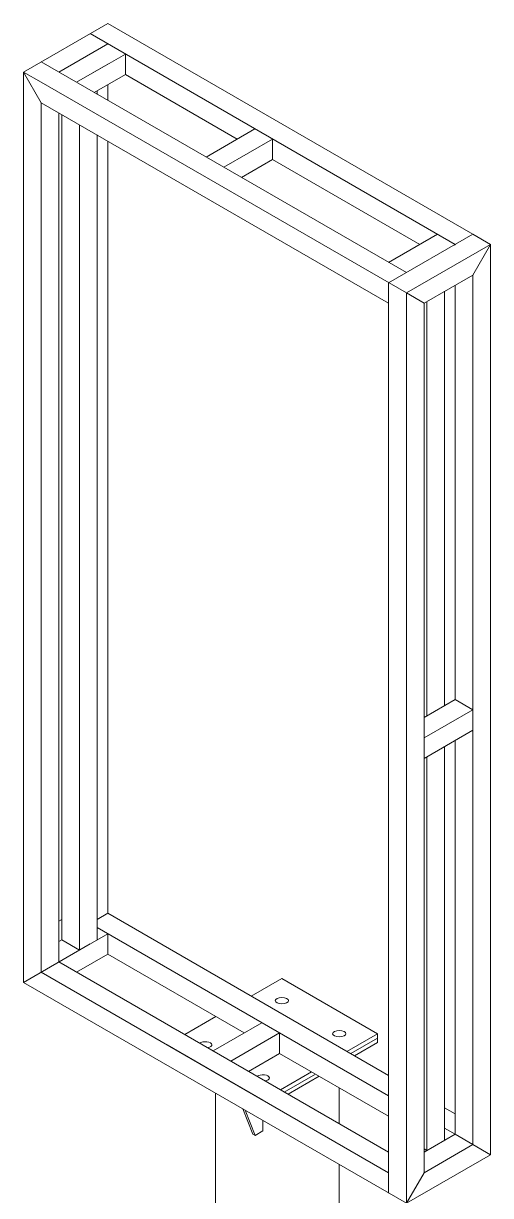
# Model space of a CAD drawing. Header units: millimetres. Extents: x 272452 to 288160, y -46054 to -34839.
# Drawn here: x 284980 to 286037, y -44306 to -41654 of the extents above; entities that cross this region are included whole.
import ezdxf

# ---------------------------------------------------------------- set-up
doc = ezdxf.new("R2010")
doc.units = ezdxf.units.MM
doc.header["$LTSCALE"] = 0.08
doc.layers.get('0').update_dxf_attribs({"lineweight": 5})

msp = doc.modelspace()

# ---------------------------------------------------------------- linework, layer by layer
for p, q in [((284980.4, -41763.7), (285171, -41653.7)), ((285997, -42130.6), (285171, -41653.7)), ((285957, -42153.7), (285131, -41676.8)), ((285060.4, -41763.7), (285171, -41699.9)), ((285100.4, -41786.8), (285211, -41723)), ((285211, -41769.2), (285211, -41723)), ((285846.5, -42217.5), (285020.4, -41740.6)), ((285100.4, -41786.8), (285171, -41746.1)), ((285020.4, -41786.8), (284980.4, -41763.7)), ((284980.4, -43823.7), (284980.4, -41763.7)), ((285020.4, -41833), (284980.4, -41763.7)), ((285140.4, -41809.9), (285211, -41769.2)), ((285464, -41915.3), (285211, -41769.2)), ((285846.5, -42263.7), (285020.4, -41786.8)), ((285171, -41827.5), (285171, -41792.3)), ((285147, -41813.7), (285147, -41806.1)), ((285806.5, -42286.8), (285020.4, -41833)), ((285020.4, -43800.6), (285020.4, -41833)), ((285060.4, -43777.5), (285060.4, -41856.1)), ((285067, -43727.5), (285067, -41859.9)), ((285107, -43750.6), (285107, -41883)), ((285147, -43727.5), (285147, -41906.1)), ((285393.4, -41956), (285504, -41892.2)), ((285171, -43667.5), (285171, -41919.9)), ((285433.4, -41979.1), (285544, -41915.3)), ((285544, -41961.4), (285544, -41915.3)), ((285473.4, -42002.2), (285544, -41961.4)), ((285877, -42153.7), (285544, -41961.4)), ((285806.5, -42240.6), (285997, -42130.6)), ((285806.5, -42194.4), (285917, -42130.6)), ((285997, -42130.6), (286037, -42153.7)), ((285846.5, -42263.7), (286037, -42153.7)), ((285955.7, -42155.2), (285957.7, -42154.1)), ((285997, -42223), (286037, -42153.7)), ((286037, -44213.7), (286037, -42153.7)), ((285886.5, -42286.8), (285997, -42223)), ((285997, -44190.6), (285997, -42223)), ((285806.5, -44300.6), (285806.5, -42240.6)), ((285957, -43183.7), (285957, -42246.1)), ((285846.5, -44323.7), (285846.5, -42263.7)), ((285886.5, -42286.8), (285846.5, -42263.7)), ((285933.1, -43197.5), (285933.1, -42259.9)), ((285886.5, -44254.4), (285886.5, -42286.8)), ((285893.1, -43220.6), (285893.1, -42283)), ((285886.5, -43224.4), (285957, -43183.7)), ((285886.5, -43270.6), (285997, -43206.8)), ((285997, -43206.8), (285957, -43183.7)), ((285886.5, -43316.8), (285997, -43253)), ((285957, -44167.5), (285957, -43276.1)), ((285893.1, -44204.4), (285893.1, -43313)), ((285933.1, -44181.3), (285933.1, -43289.9)), ((285060.4, -43685.1), (285067, -43681.3)), ((285147, -43681.3), (285171, -43667.5)), ((285806.5, -44034.4), (285171, -43667.5)), ((285806.5, -44080.6), (285147, -43699.9)), ((284980.4, -43823.7), (285131, -43736.8)), ((285060.4, -43731.3), (285067, -43727.5)), ((285067, -43727.5), (285107, -43750.6)), ((285100.4, -43754.4), (285171, -43713.7)), ((285171, -43759.9), (285171, -43713.7)), ((285100.4, -43800.6), (285171, -43759.9)), ((285479.9, -43938.3), (285171, -43759.9)), ((285806.5, -44208.2), (285060.4, -43777.5)), ((285806.5, -44254.4), (285020.4, -43800.6)), ((285495.7, -43855), (285565, -43815)), ((285781.5, -43940), (285565, -43815)), ((285846.5, -44323.7), (284980.4, -43823.7)), ((285345.2, -43941.9), (285415.7, -43901.2)), ((285409.4, -43979), (285519.9, -43915.2)), ((285449.4, -44002.1), (285559.9, -43938.3)), ((285559.9, -43984.5), (285559.9, -43938.3)), ((285712.2, -43980), (285781.5, -43940)), ((285720.9, -43985), (285781.5, -43950)), ((285781.5, -43950), (285781.5, -43940)), ((285781.5, -43960), (285781.5, -43950)), ((285521.7, -44090), (285305.2, -43965)), ((285729.5, -43990), (285781.5, -43960)), ((285489.4, -44025.2), (285559.9, -43984.5)), ((285806.5, -44126.8), (285559.9, -43984.5)), ((285561.7, -44066.9), (285632.2, -44026.2)), ((285570.4, -44071.9), (285640.9, -44031.2)), ((285579, -44076.9), (285649.5, -44036.2)), ((285415.1, -45463), (285415.1, -44074.7)), ((285694.9, -44143.8), (285694.9, -44062.4)), ((285499.2, -44167), (285476.4, -44110.1)), ((285957, -44121.3), (285933.1, -44107.5)), ((285504.4, -44170), (285481.6, -44113.1)), ((285521.7, -44160), (285521.7, -44136.2)), ((285521.7, -44160), (285504.4, -44170)), ((285957, -44167.5), (285933.1, -44153.7)), ((285499.2, -44167), (285504.4, -44170)), ((285886.5, -44208.2), (285957, -44167.5)), ((285957, -44167.5), (285997, -44190.6)), ((285846.5, -44323.7), (286037, -44213.7)), ((285886.5, -44254.4), (285997, -44190.6)), ((285893.1, -44204.4), (285886.5, -44200.6)), ((285997, -44190.6), (286037, -44213.7)), ((285694.9, -45372), (285694.9, -44236.2)), ((285846.5, -44323.7), (285886.5, -44254.4))]:
    msp.add_line(p, q)
for centre in [(285565, -43865), (285694.9, -43940)]:
    msp.add_ellipse(centre, major_axis=(15.1, 0), ratio=0.469224)
for centre in [(285391.8, -43965), (285521.7, -44040)]:
    msp.add_ellipse(centre, major_axis=(15.1, 0), ratio=0.469224, start_param=5.049286, end_param=8.881982)

doc.saveas('drawing.dxf')
